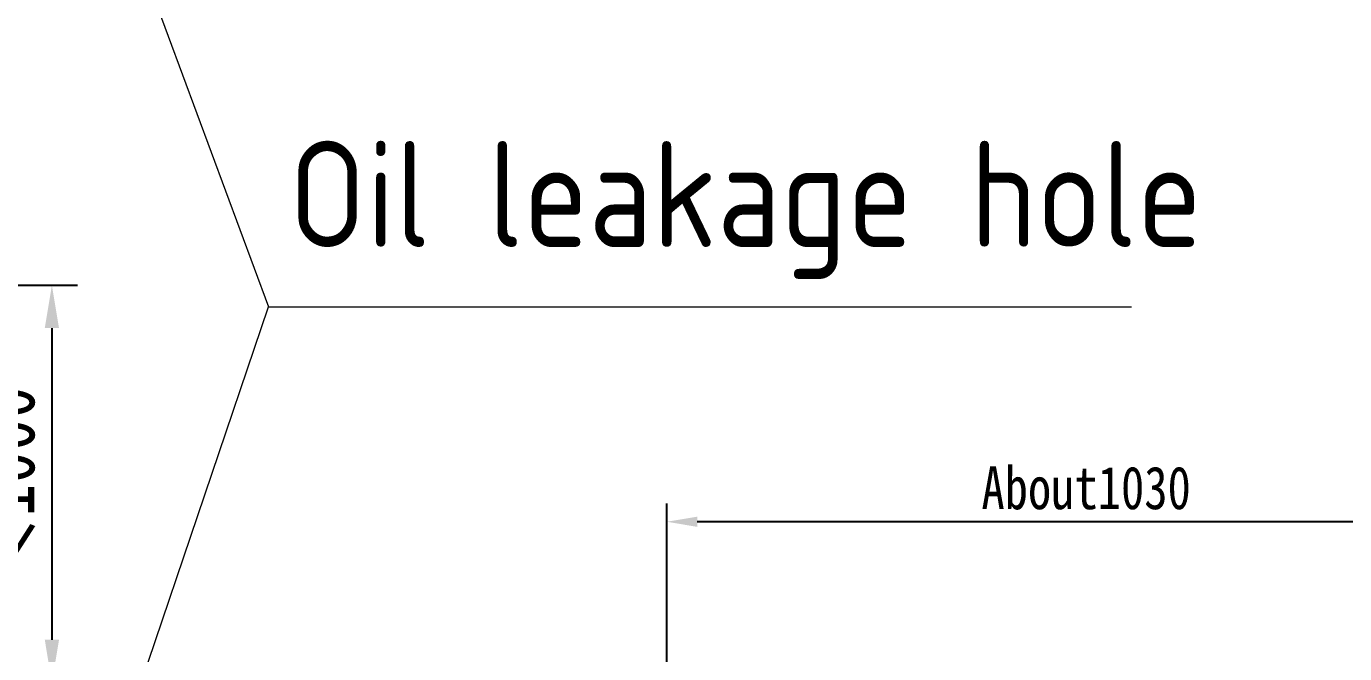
# Model space of a CAD drawing. Header units: millimetres. Extents: x 0 to 87554, y -20854 to 20404.
# Drawn here: x 11251 to 12870, y -13465 to -12695 of the extents above; entities that cross this region are included whole.
import ezdxf

# ---------------------------------------------------------------- set-up
doc = ezdxf.new("R2010")
doc.units = ezdxf.units.MM
doc.layers.get('0').update_dxf_attribs({"lineweight": 15})
doc.layers.get('Defpoints').update_dxf_attribs({"lineweight": 15})
doc.layers.add('THICK', color=7, linetype='Continuous', lineweight=0)
doc.layers.add('标注', color=1, linetype='Continuous', lineweight=18)
doc.styles.get("Standard").update_dxf_attribs({"font": 'isocp.shx', "width": 0.707, "bigfont": 'hztxt.shx'})
doc.styles.add('txtstyle_200', font='tssdeng.shx', dxfattribs={"bigfont": 'hztxt.shx'})
doc.styles.add('仿宋', font='', dxfattribs={"width": 0.8})
doc.styles.get('仿宋').set_extended_font_data('仿宋_gb2312')
doc.dimstyles.new('12倍', dxfattribs={"dimscale": 21, "dimtxt": 3.5, "dimasz": 2.5, "dimexe": 1.5, "dimexo": 0, "dimgap": 1, "dimtad": 1, "dimtoh": 1, "dimdsep": 46, "dimtxsty": '仿宋', "dimcen": 2.5, "dimdle": 5, "dimclrd": 4, "dimclre": 4, "dimclrt": 3, "dimadec": 0, "dimazin": 0, "dimtfac": 1, "dimtmove": 0, "dimatfit": 3, "dimfxl": 1, "dimtolj": 1, "dimarcsym": 0})
doc.dimstyles.new('DJ', dxfattribs={"dimtxt": 75, "dimasz": 75, "dimexe": 20, "dimexo": 0, "dimgap": 20, "dimtad": 1, "dimdec": 1, "dimtxsty": 'Standard', "dimcen": 10, "dimclrd": 95, "dimclre": 95, "dimclrt": 95, "dimadec": 0, "dimazin": 0, "dimtfac": 1, "dimtdec": 1, "dimtmove": 1, "dimatfit": 3, "dimfxl": 1, "dimlwd": 13, "dimlwe": 15, "dimarcsym": 0})

# ---------------------------------------------------------------- blocks, each defined once
blk = doc.blocks.new('*D186')
at = {"layer": 'Defpoints', "color": 0, "lineweight": -3}
for p in [(10787, -13013.1), (11212.2, -13500.7), (11282.2, -13500.7)]:
    blk.add_point(p, dxfattribs=at)
at = {"layer": 'THICK', "color": 4, "linetype": 'Continuous', "lineweight": -2}
for p, q in [((10787, -13013.1), (11313.7, -13013.1)), ((11282.2, -13065.6), (11282.2, -13448.2)), ((11212.2, -13500.7), (11313.7, -13500.7))]:
    blk.add_line(p, q, dxfattribs=at)
at = {"layer": 'THICK', "color": 4, "lineweight": -3}
for points in [[(11273.5, -13065.6), (11291, -13065.6), (11282.2, -13013.1)], [(11273.5, -13448.2), (11291, -13448.2), (11282.2, -13500.7)]]:
    blk.add_solid(points, dxfattribs=at)
at = {"layer": 'THICK', "color": 3, "lineweight": -3, "insert": (11224.5, -13256.9), "char_height": 73.5, "attachment_point": 5, "rotation": 90, "style": '仿宋'}
blk.add_mtext('\\A1;＜1000', dxfattribs=at)
blk = doc.blocks.new('*D222')
at = {"color": 4, "linetype": 'Continuous', "lineweight": -2}
for p, q in [((12037.4, -14149.4), (12037.4, -13280.8)), ((13067.4, -13532.7), (13067.4, -13280.8)), ((13029.9, -13303.3), (12074.9, -13303.3))]:
    blk.add_line(p, q, dxfattribs=at)
at = {"color": 4, "lineweight": -3}
for points in [[(12074.9, -13297.1), (12074.9, -13309.6), (12037.4, -13303.3)], [(13029.9, -13297.1), (13029.9, -13309.6), (13067.4, -13303.3)]]:
    blk.add_solid(points, dxfattribs=at)
at = {"layer": 'Defpoints', "color": 0, "lineweight": -3}
for p in [(12037.4, -13303.3), (13067.4, -13532.7), (12037.4, -14149.4)]:
    blk.add_point(p, dxfattribs=at)
at = {"color": 3, "lineweight": -3, "insert": (12552.4, -13262.1), "char_height": 52.5, "attachment_point": 5, "style": '仿宋'}
blk.add_mtext('\\A1;About1030', dxfattribs=at)

msp = doc.modelspace()

# ---------------------------------------------------------------- texts
at = {"layer": '标注', "color": 1, "insert": (11573.135, -13222.012), "char_height": 130, "width": 1721.17777, "attachment_point": 7, "style": 'txtstyle_200'}
msp.add_mtext('{\\Fgbenor,gbcbig|c134;Oil leakage hole\\P }', dxfattribs=at)

# ---------------------------------------------------------------- dimensions: what is measured, and where the dimension line sits
at = {"lineweight": -3}
dim = msp.add_linear_dim(base=(12037.387, -13303.326), p1=(13067.387, -13532.735), p2=(12037.387, -14149.4), text='About<>', dimstyle='12倍', override={"dimscale": 15}, dxfattribs=at)
dim.commit()
dim.dimension.update_dxf_attribs({"geometry": '*D222', "text_midpoint": (12552.387, -13262.076)})
at = {"layer": 'THICK', "lineweight": -3}
dim = msp.add_linear_dim(base=(11282.242, -13500.734), p1=(10786.981, -13013.067), p2=(11212.208, -13500.734), angle=270, text='＜1000', dimstyle='12倍', dxfattribs=at)
dim.commit()
dim.dimension.update_dxf_attribs({"geometry": '*D186', "text_midpoint": (11224.492, -13256.9)})

# ---------------------------------------------------------------- leaders
for points in [[(11023.887, -11624.055), (11548.173, -13039.326)], [(11003.524, -14645.734), (11548.173, -13039.326), (12608.302, -13039.326)]]:
    msp.add_leader(points, dimstyle='DJ', override={"dimtad": 0, "dimfxl": 1.25, "dimarcsym": 1}, dxfattribs=at)

doc.saveas('drawing.dxf')
